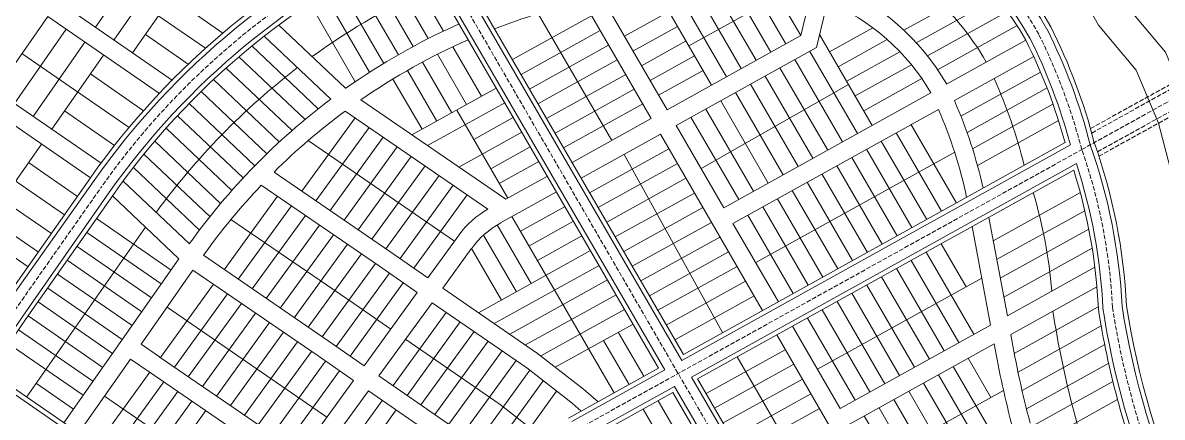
# Model space of a CAD drawing. Header units: metres. Extents: x 3557088 to 3598139, y 7314183 to 7334470.
# Drawn here: x 3575312 to 3576320, y 7325603 to 7325952 of the extents above; entities that cross this region are included whole.
import ezdxf

# ---------------------------------------------------------------- set-up
doc = ezdxf.new("R2010")
doc.units = ezdxf.units.M
doc.linetypes.add('JIS_02_4.0', pattern=[5.5, 4, -1.5])
doc.layers.add('Imagen', color=17, linetype='Continuous', lineweight=0)
doc.layers.add('Imagen_ZonaUrbanizable', color=17, linetype='Continuous', lineweight=0)
doc.layers.add('nuevo', color=7, linetype='Continuous', lineweight=15, true_color=0xf2f2f2)
picture_1 = doc.add_image_def('image1.jpg', size_in_pixel=(4800, 2360))
picture_2 = doc.add_image_def('image2.jpg', size_in_pixel=(4800, 2360))

msp = doc.modelspace()

# ---------------------------------------------------------------- linework, layer by layer
at = {"layer": 'nuevo', "linetype": 'JIS_02_4.0'}
for p, q in [((3575665.5, 7326031), (3576084.3, 7325309.7)), ((3576248.4, 7325839.7), (3576381.6, 7325913.5)), ((3575803.1, 7325592.9), (3576248.4, 7325839.7)), ((3575304.7, 7325697.5), (3575381.2, 7325806.3))]:
    msp.add_line(p, q, dxfattribs=at)
at = {"layer": 'nuevo'}
for p, q in [((3575421.9, 7326013.3), (3575376.1, 7325947.7)), ((3575438.3, 7326001.9), (3575392.5, 7325936.4)), ((3575454.8, 7325990.6), (3575409, 7325925)), ((3575956.1, 7325985.6), (3575986.6, 7325933)), ((3575871.9, 7325981.3), (3575921, 7325896.6)), ((3575888.3, 7325982.9), (3575934.1, 7325903.9)), ((3575905, 7325984), (3575947.3, 7325911.2)), ((3575921.9, 7325984.7), (3575960.4, 7325918.5)), ((3575974.4, 7325983.9), (3575999.8, 7325940.3)), ((3575488.8, 7325942.4), (3575443.4, 7325974.2)), ((3575827.8, 7325967.6), (3575881.7, 7325874.8)), ((3575767.6, 7325959.7), (3575832.7, 7325847.7)), ((3575811.5, 7325963.8), (3575867.7, 7325867.1)), ((3575953.4, 7325960.3), (3575973.5, 7325925.7)), ((3575350.4, 7325945.9), (3575304.6, 7325880.4)), ((3575538.4, 7325949.7), (3575597.4, 7325894)), ((3575458.2, 7325915), (3575420.4, 7325941.4)), ((3575525.5, 7325939.9), (3575584.4, 7325884.2)), ((3576016.5, 7325941.4), (3576063.1, 7325861)), ((3575366.9, 7325934.6), (3575321.1, 7325869)), ((3576007.8, 7325926.4), (3576050, 7325853.8)), ((3575383.3, 7325923.1), (3575337.5, 7325857.6)), ((3575994.7, 7325919.2), (3576036.9, 7325846.5)), ((3575418.7, 7325874), (3575371.8, 7325906.7)), ((3575981.5, 7325911.9), (3576023.7, 7325839.2)), ((3575955.3, 7325897.3), (3575997.5, 7325824.7)), ((3575968.4, 7325904.6), (3576010.6, 7325832)), ((3575656, 7325852.7), (3575730.6, 7325894)), ((3575942.2, 7325890.1), (3575984.4, 7325817.4)), ((3575610.9, 7325883.6), (3575739, 7325795.8)), ((3575669.9, 7325843.2), (3575738.1, 7325881)), ((3575915.9, 7325875.5), (3575958.1, 7325802.9)), ((3575929.1, 7325882.8), (3575971.2, 7325810.1)), ((3575393, 7325843.2), (3575348.9, 7325874)), ((3575558.8, 7325802.9), (3575605.9, 7325867.6)), ((3575597, 7325873.7), (3575681.7, 7325815.7)), ((3575710.7, 7325848.7), (3575745.7, 7325868.1)), ((3575902.8, 7325868.3), (3575945, 7325795.6)), ((3575571.2, 7325794.4), (3575618.3, 7325859.1)), ((3575697.5, 7325824.2), (3575753.2, 7325855.1)), ((3575889.7, 7325861), (3575931.9, 7325788.3)), ((3576084.3, 7325854.5), (3576124.4, 7325785.3)), ((3576097.2, 7325862), (3576137.4, 7325792.8)), ((3575583.6, 7325785.9), (3575630.6, 7325850.7)), ((3575875.7, 7325853.2), (3575966.1, 7325697.5)), ((3576071.1, 7325847.2), (3576111.3, 7325778)), ((3575596, 7325777.4), (3575643, 7325842.2)), ((3575725.7, 7325822.7), (3575760.7, 7325842.1)), ((3575930.8, 7325678), (3575843.6, 7325835.4)), ((3576058, 7325839.9), (3576098.2, 7325770.7)), ((3575608.4, 7325768.9), (3575655.4, 7325833.7)), ((3575620.7, 7325760.5), (3575667.8, 7325825.2)), ((3575733.3, 7325809.7), (3575768.3, 7325829.1)), ((3576031.8, 7325825.4), (3576072, 7325756.2)), ((3576044.9, 7325832.7), (3576085.1, 7325763.5)), ((3575294.4, 7325704.6), (3575371.8, 7325814.6)), ((3575633.1, 7325752), (3575680.2, 7325816.7)), ((3575681.7, 7325815.7), (3575723.3, 7325787)), ((3575739, 7325795.8), (3575775.8, 7325816.2)), ((3576018.6, 7325818.1), (3576058.8, 7325748.9)), ((3575297.3, 7325702.6), (3575375.1, 7325812.4)), ((3575645.5, 7325743.5), (3575692.5, 7325808.2)), ((3576005.5, 7325810.8), (3576045.7, 7325741.7)), ((3575312.1, 7325692.4), (3575388.1, 7325801.4)), ((3575315, 7325690.4), (3575391.4, 7325799.1)), ((3575490, 7325733.6), (3575537.1, 7325798.4)), ((3575657.8, 7325735), (3575704.9, 7325799.7)), ((3575734.5, 7325775), (3575783.8, 7325802.3)), ((3575979.3, 7325796.3), (3576019.5, 7325727.1)), ((3575992.4, 7325803.6), (3576032.6, 7325734.4)), ((3575502.4, 7325725.2), (3575549.4, 7325789.9)), ((3575752, 7325767.5), (3575791.4, 7325789.3)), ((3575966.2, 7325789), (3576006.3, 7325719.8)), ((3575514.8, 7325716.7), (3575561.8, 7325781.4)), ((3575759.5, 7325754.5), (3575798.9, 7325776.4)), ((3575939.9, 7325774.5), (3575980.1, 7325705.3)), ((3575953, 7325781.8), (3575993.2, 7325712.6)), ((3576182.6, 7325692.9), (3576166.1, 7325779.8)), ((3575315.3, 7325620.9), (3575420.5, 7325771)), ((3575527.2, 7325708.2), (3575574.2, 7325773)), ((3575539.5, 7325699.7), (3575586.6, 7325764.5)), ((3575670.2, 7325726.5), (3575697.7, 7325764.3)), ((3576151.4, 7325771.6), (3576167.8, 7325684.7)), ((3575551.9, 7325691.2), (3575599, 7325756)), ((3575767.1, 7325741.6), (3575806.4, 7325763.4)), ((3576123.9, 7325756.4), (3576146, 7325718.3)), ((3575564.3, 7325682.8), (3575611.3, 7325747.5)), ((3575683.4, 7325717.4), (3575708.5, 7325752)), ((3575715, 7325695.6), (3575814, 7325750.4)), ((3576110.8, 7325749.1), (3576152.9, 7325676.5)), ((3575348.2, 7325598.2), (3575449.9, 7325743.2)), ((3575576.7, 7325674.3), (3575623.7, 7325739)), ((3575728.8, 7325686.1), (3575821.5, 7325737.4)), ((3576084.5, 7325734.6), (3576126.7, 7325661.9)), ((3576097.6, 7325741.8), (3576139.8, 7325669.2)), ((3576182.6, 7325692.9), (3576259.9, 7325735.8)), ((3575416.5, 7325667.7), (3575462.4, 7325733.2)), ((3575589, 7325665.8), (3575636.1, 7325730.5)), ((3575742.6, 7325676.6), (3575829, 7325724.5)), ((3576014.7, 7325645.6), (3576160, 7325726.1)), ((3576071.4, 7325727.3), (3576113.6, 7325654.6)), ((3575167, 7325718.4), (3575432.9, 7325535.2)), ((3575433.6, 7325655.9), (3575480.6, 7325720.7)), ((3575601.4, 7325657.3), (3575648.4, 7325722)), ((3575613.8, 7325648.8), (3575660.8, 7325713.5)), ((3576058.3, 7325720), (3576100.5, 7325647.4)), ((3576185.7, 7325676.3), (3576261.8, 7325718.5)), ((3575446, 7325647.5), (3575493, 7325712.2)), ((3575458.3, 7325639), (3575505.4, 7325703.7)), ((3575626.9, 7325639.7), (3575674, 7325704.4)), ((3575756.4, 7325667.1), (3575836.6, 7325711.5)), ((3576032, 7325705.5), (3576074.2, 7325632.8)), ((3576045.1, 7325712.8), (3576087.3, 7325640.1)), ((3575470.7, 7325630.5), (3575517.8, 7325695.2)), ((3575639.3, 7325631.2), (3575686.3, 7325695.9)), ((3575770, 7325657.4), (3575844.1, 7325698.5)), ((3576018.9, 7325698.2), (3576061.1, 7325625.6)), ((3576188.7, 7325659.7), (3576263, 7325700.9)), ((3575300.8, 7325675.9), (3575312.1, 7325692.4)), ((3575303.7, 7325673.9), (3575315, 7325690.4)), ((3575483.1, 7325622), (3575530.1, 7325686.8)), ((3575651.7, 7325622.6), (3575698.7, 7325687.4)), ((3575782.8, 7325647.4), (3575851.6, 7325685.5)), ((3575992.6, 7325683.7), (3576034.8, 7325611)), ((3576005.8, 7325690.9), (3576048, 7325618.3)), ((3576034.8, 7325611), (3576167.8, 7325684.7)), ((3576192, 7325643.2), (3576265.6, 7325684)), ((3575495.5, 7325613.5), (3575542.5, 7325678.3)), ((3575664, 7325614.1), (3575711, 7325678.9)), ((3575978.7, 7325675.9), (3576069.1, 7325520.2)), ((3575507.9, 7325605.1), (3575554.9, 7325669.8)), ((3575676.4, 7325605.6), (3575723.4, 7325670.4)), ((3576042.9, 7325597.2), (3576170.9, 7325668.1)), ((3576195.6, 7325626.9), (3576268.7, 7325667.4)), ((3575361.3, 7325589.2), (3575407.3, 7325654.6)), ((3575520.2, 7325596.6), (3575567.3, 7325661.3)), ((3575532.6, 7325588.1), (3575579.6, 7325652.8)), ((3575573, 7325657.4), (3575604.4, 7325635.8)), ((3575688.7, 7325597.1), (3575735.7, 7325661.9)), ((3575701.1, 7325588.6), (3575748.1, 7325653.3)), ((3575943.7, 7325656.5), (3576034.1, 7325500.8)), ((3576147.9, 7325655.3), (3576167.9, 7325620.8)), ((3575377.1, 7325578.2), (3575424.2, 7325643)), ((3575545, 7325579.6), (3575592, 7325644.3)), ((3575713.3, 7325579.9), (3575760.3, 7325644.7)), ((3576134.7, 7325648.1), (3576174.8, 7325579.1)), ((3576199.5, 7325610.8), (3576272.2, 7325651.1)), ((3575389.5, 7325569.8), (3575436.6, 7325634.5)), ((3575557.3, 7325571.1), (3575604.4, 7325635.8)), ((3575725.1, 7325570.7), (3575772.2, 7325635.4)), ((3576108.5, 7325633.5), (3576148.7, 7325564.3)), ((3576121.6, 7325640.8), (3576161.8, 7325571.6)), ((3576203.7, 7325594.8), (3576275.9, 7325634.9)), ((3575401.9, 7325561.3), (3575448.9, 7325626)), ((3575570.5, 7325562), (3575617.5, 7325626.7)), ((3575737, 7325561.5), (3575784, 7325626.2)), ((3576063, 7325562.6), (3576179.2, 7325627)), ((3576095.4, 7325626.3), (3576135.5, 7325557.1)), ((3575414.3, 7325552.8), (3575461.3, 7325617.5)), ((3575582.9, 7325553.5), (3575629.9, 7325618.2)), ((3576082.2, 7325619), (3576122.4, 7325549.8)), ((3576208.2, 7325579), (3576280.1, 7325618.9)), ((3575426.7, 7325544.3), (3575473.7, 7325609.1)), ((3575595.2, 7325544.9), (3575642.2, 7325609.7)), ((3576056, 7325604.4), (3576096.2, 7325535.2)), ((3576069.1, 7325611.7), (3576109.3, 7325542.5))]:
    msp.add_line(p, q, dxfattribs=at)
for points in [[(3575674.7, 7326032.1), (3575894.6, 7325653.3), (3576238.3, 7325843.8)], [(3575680.4, 7326030.2), (3575896.1, 7325658.7), (3576233.6, 7325845.8)], [(3575794.6, 7325602.5), (3575874.2, 7325646.6), (3575657.3, 7326020.1)], [(3575797.3, 7325599.4), (3575879.7, 7325645.1), (3575659, 7326025.3)], [(3576220.7, 7326024.9), (3576263.2, 7325949.5), (3576296.5, 7325909.9), (3576316.3, 7325862.9), (3576331.6, 7325804.4), (3576362, 7325722.8), (3576397.7, 7325644.2), (3576426.6, 7325599.7), (3576439.4, 7325540.2), (3576445.1, 7325495.2), (3576452.3, 7325443.5), (3576493.8, 7325396.6), (3576548.2, 7325335.3), (3576558.2, 7325320.7), (3576551.3, 7325272.4), (3576537.5, 7325213.3), (3576530.9, 7325175.7)], [(3575670.5, 7325937.7), (3575630.3, 7326007)], [(3575684, 7325944.3), (3575643.7, 7326013.7)], [(3575366, 7326003.2), (3575473.5, 7325929.1)], [(3575657.2, 7325930.7), (3575617, 7326000)], [(3575644.1, 7325923.5), (3575603.9, 7325992.6)], [(3575618.5, 7325907.9), (3575578.3, 7325977.1)], [(3575631.2, 7325915.8), (3575591, 7325985)], [(3575881.7, 7325874.8), (3575999.8, 7325940.3), (3576008.4, 7325976)], [(3576091, 7325945.1), (3576163.5, 7325985.3)], [(3575343.1, 7325970.4), (3575444.2, 7325900.7)], [(3575605.9, 7325899.6), (3575565.7, 7325968.9)], [(3575889.7, 7325861), (3576013.7, 7325929.7), (3576023.5, 7325970.3)], [(3575900.9, 7325931.2), (3575966.5, 7325967.6)], [(3576102, 7325934), (3576173.4, 7325973.6)], [(3576287.9, 7325966.6), (3576322.4, 7325925.7), (3576344.8, 7325872.5), (3576360.2, 7325813.5), (3576389.7, 7325734.3), (3576424.1, 7325658.7), (3576454.8, 7325611.4), (3576469, 7325545.2), (3576474.9, 7325499.1), (3576480.8, 7325456.6), (3576516.3, 7325416.4), (3576571.9, 7325353.8), (3576600.2, 7325312.5), (3576613.4, 7325285.7), (3576626.5, 7325257)], [(3575288.1, 7325891.7), (3575334, 7325957.3)], [(3575334, 7325957.3), (3575432.9, 7325889.1)], [(3575744.9, 7325919.1), (3575814.9, 7325957.9)], [(3575844, 7325939.7), (3575883.4, 7325961.5)], [(3576111.9, 7325922.4), (3576182.6, 7325961.6)], [(3575851.5, 7325926.7), (3575890.9, 7325948.5)], [(3576025.4, 7325925.9), (3576063.7, 7325947.1)], [(3576120.9, 7325910.2), (3576191.1, 7325949.2)], [(3575752.5, 7325906.1), (3575822.5, 7325944.9)], [(3575859.1, 7325913.7), (3575898.4, 7325935.6)], [(3576033, 7325912.9), (3576076.2, 7325936.9)], [(3576128.9, 7325897.5), (3576199, 7325936.3)], [(3575514.6, 7325931.2), (3575573.2, 7325875.7)], [(3575717.5, 7325886.7), (3575692.1, 7325930.4)], [(3575760, 7325893.1), (3575830, 7325931.9)], [(3576040.5, 7325900), (3576087.6, 7325926.1)], [(3575311, 7325924.5), (3575405.9, 7325859.1)], [(3575503, 7325921.5), (3575561.5, 7325866.2)], [(3575691.2, 7325872.2), (3575665.3, 7325916.9)], [(3575704.3, 7325879.5), (3575678.6, 7325923.8)], [(3575767.5, 7325880.2), (3575837.5, 7325919)], [(3575866.6, 7325900.8), (3575906, 7325922.6)], [(3576135.7, 7325883), (3576205.9, 7325921.9)], [(3575491.7, 7325911.6), (3575550, 7325856.4)], [(3575678.1, 7325864.9), (3575652.1, 7325909.6)], [(3575775.1, 7325867.2), (3575845.1, 7325906)], [(3575874.1, 7325887.8), (3575913.5, 7325909.6)], [(3576048, 7325887), (3576097.8, 7325914.6)], [(3576141.5, 7325869.1), (3576212, 7325908.1)], [(3575480.6, 7325901.5), (3575538.8, 7325846.3)], [(3575665, 7325857.6), (3575639.2, 7325902)], [(3575912.5, 7325823.3), (3576042.1, 7325897.2)], [(3576055.6, 7325874), (3576106.9, 7325902.5)], [(3575288.1, 7325891.7), (3575381.1, 7325827.6)], [(3575469.7, 7325891.1), (3575527.8, 7325836)], [(3575782.6, 7325854.2), (3575852.6, 7325893)], [(3575931.9, 7325788.3), (3576115, 7325889.8)], [(3576146.9, 7325854.9), (3576217.7, 7325894.1)], [(3575279, 7325878.6), (3575371.8, 7325814.6)], [(3575459.1, 7325880.5), (3575517.2, 7325825.4)], [(3575740.8, 7325796.8), (3575695.6, 7325874.6)], [(3575790.1, 7325841.2), (3575860.1, 7325880)], [(3575939.9, 7325774.5), (3576121.6, 7325875.2)], [(3576151.8, 7325840.4), (3576222.9, 7325879.9)], [(3575448.8, 7325869.6), (3575506.8, 7325814.6)], [(3575797.7, 7325828.3), (3575867.7, 7325867.1)], [(3576156.1, 7325825.7), (3576227.8, 7325865.4)], [(3575438.6, 7325858.5), (3575496.7, 7325803.5)], [(3575256.3, 7325845.7), (3575348.8, 7325781.9)], [(3575282.6, 7325779), (3575328.4, 7325844.5)], [(3575428.8, 7325847.2), (3575486.9, 7325792.1)], [(3575564.3, 7325847.6), (3575659, 7325782.7), (3575693.7, 7325758.8)], [(3575805.7, 7325814.4), (3575875.7, 7325853.2)], [(3575419.1, 7325835.7), (3575477.4, 7325780.5)], [(3575813.2, 7325801.5), (3575883.2, 7325840.2)], [(3575960, 7325739.9), (3576136, 7325837.4)], [(3575316.9, 7325828.2), (3575360.3, 7325798.3)], [(3575820.8, 7325788.5), (3575890.8, 7325827.3)], [(3576087.7, 7325320.8), (3575903.2, 7325638.6), (3576243.6, 7325827.3)], [(3575409.8, 7325823.9), (3575468.2, 7325768.6)], [(3575534.1, 7325819.8), (3575636.4, 7325749.7), (3575670.2, 7325726.5)], [(3575828.3, 7325775.5), (3575898.3, 7325814.3)], [(3576090.5, 7325324), (3575908.7, 7325637.1), (3576241.3, 7325821.4)], [(3575233.1, 7325813), (3575325.8, 7325749.2)], [(3575400.6, 7325811.9), (3575459.2, 7325756.4)], [(3575522.8, 7325808.2), (3575627.3, 7325736.6), (3575660.8, 7325713.5)], [(3575224, 7325799.9), (3575316.6, 7325736.1)], [(3575294, 7325795.4), (3575337.3, 7325765.5)], [(3575391.2, 7325798.8), (3575450, 7325743.1)], [(3575835.8, 7325762.5), (3575905.8, 7325801.3)], [(3576170, 7325759.1), (3576247.2, 7325801.9)], [(3575843.4, 7325749.6), (3575913.4, 7325788.4)], [(3576173.1, 7325742.5), (3576251, 7325785.7)], [(3575377.1, 7325778.7), (3575443, 7325733.3)], [(3575496, 7325778), (3575604.7, 7325703.6), (3575637.3, 7325681.1)], [(3575834.9, 7325624.8), (3575744.5, 7325780.5)], [(3575850.9, 7325736.6), (3575920.9, 7325775.4)], [(3575368.5, 7325766.4), (3575434.3, 7325721)], [(3575748.4, 7325714.1), (3575719.3, 7325764.1)], [(3575761.5, 7325721.3), (3575731.4, 7325773.2)], [(3576176.3, 7325726), (3576254.6, 7325769.4)], [(3575359.9, 7325754.2), (3575425.7, 7325708.7)], [(3575858.4, 7325723.6), (3575928.4, 7325762.4)], [(3575471.6, 7325746.3), (3575582, 7325670.6), (3575613.8, 7325648.8)], [(3575735.2, 7325706.8), (3575708.8, 7325752.3)], [(3575866, 7325710.6), (3575936, 7325749.4)], [(3576179.4, 7325709.4), (3576257.5, 7325752.7)], [(3575351.3, 7325741.9), (3575417.1, 7325696.5)], [(3575873.5, 7325697.7), (3575943.5, 7325736.5)], [(3575342.6, 7325729.6), (3575408.5, 7325684.2)], [(3575462.4, 7325733.2), (3575573, 7325657.4)], [(3575881, 7325684.7), (3575951, 7325723.5)], [(3575435.1, 7325538.5), (3575169.3, 7325721.7)], [(3575334, 7325717.3), (3575399.9, 7325671.9)], [(3575683.4, 7325717.4), (3575767.1, 7325659.7), (3575807.7, 7325628.1), (3575820.8, 7325617)], [(3575325.4, 7325705.1), (3575391.3, 7325659.6)], [(3575674, 7325704.4), (3575757.6, 7325646.8), (3575797.6, 7325615.6), (3575805.8, 7325608.7)], [(3575888.6, 7325671.7), (3575958.6, 7325710.5)], [(3575439.5, 7325700.6), (3575439.5, 7325700.6), (3575580.8, 7325603.4)], [(3575316.8, 7325692.8), (3575382.6, 7325647.3)], [(3575308.2, 7325680.5), (3575374, 7325635.1)], [(3575861, 7325639.6), (3575838.4, 7325678.5)], [(3575300, 7325667.9), (3575365.4, 7325622.8)], [(3575416.5, 7325667.7), (3575432.8, 7325656.5)], [(3575650.5, 7325672), (3575734, 7325614.5), (3575772.4, 7325584.6)], [(3575848, 7325632.1), (3575825.4, 7325671)], [(3575916.2, 7325624.1), (3575986.2, 7325662.9)], [(3575407.3, 7325654.6), (3575423.7, 7325643.3)], [(3575432.6, 7325656.6), (3575527.7, 7325591.5), (3575557.3, 7325571.1)], [(3575423.6, 7325643.4), (3575518.6, 7325578.3), (3575547.9, 7325558.1)], [(3575923.7, 7325611.2), (3575993.7, 7325650)], [(3575323.9, 7325633.2), (3575356.8, 7325610.5)], [(3575626.9, 7325639.7), (3575710.3, 7325582.2), (3575747.2, 7325553.5), (3575748.8, 7325552.2)], [(3575931.3, 7325598.2), (3576001.3, 7325637)], [(3575617.5, 7325626.7), (3575700.8, 7325569.3), (3575737.1, 7325541.1), (3575739.3, 7325539.2)], [(3576073, 7325312.2), (3575888.3, 7325630.4), (3575808.8, 7325586.4)], [(3576068.9, 7325311.4), (3575886.8, 7325625), (3575811.6, 7325583.3)], [(3575938.8, 7325585.2), (3576008.8, 7325624)], [(3575384.3, 7325621.9), (3575401.2, 7325610.2)], [(3575915.9, 7325545.1), (3575873.7, 7325617.7)], [(3575401.2, 7325610.2), (3575496, 7325545.3), (3575524.4, 7325525.7)], [(3575902.7, 7325537.8), (3575860.5, 7325610.5)], [(3575946.3, 7325572.2), (3576016.3, 7325611)]]:
    msp.add_lwpolyline(points, dxfattribs=at)
at = {"layer": 'nuevo', "linetype": 'JIS_02_4.0'}
for points in [[(3576256.1, 7325858.2), (3576375.9, 7325924.6)], [(3576257.2, 7325854.3), (3576377.7, 7325921.1)], [(3576262.3, 7325837.7), (3576385.5, 7325905.9)], [(3576263.5, 7325833.8), (3576387.3, 7325902.4)]]:
    msp.add_lwpolyline(points, dxfattribs=at)
at = {"layer": 'nuevo'}
for centre, radius, start, end in [((3575947.3, 7325791.4), 315.4, 29.7984, 95.1183), ((3575947.3, 7325791.4), 311.4, 29.7663, 95.1183), ((3575947.3, 7325791.4), 294.4, 29.9101, 95.1183), ((3575947.3, 7325791.4), 290.4, 29.933, 95.1183), ((3575929.6, 7325421.5), 682.5, 114.1843, 144.8246), ((3575929.6, 7325421.5), 678.5, 113.9043, 144.8209), ((3575934.8, 7325415.8), 669, 114.3502, 144.8014), ((3575934.8, 7325415.8), 665, 114.6626, 144.7998), ((3575947.3, 7325791.4), 250.4, 30.0829, 69.0782), ((3575934.8, 7325415.8), 625, 114.3107, 125.9442), ((3575947.4, 7325791.7), 210.1, 30.2349, 67.6645), ((3575934.8, 7325415.8), 569, 102.8791, 111.1943), ((3575947.4, 7325791.6), 194.2, 30.3804, 66.96), ((3575934.8, 7325415.8), 585, 113.9104, 125.2035), ((3575757.6, 7325715.4), 514.6, 14.451, 26.6239), ((3575758.2, 7325715.9), 517.8, 14.5249, 26.646), ((3575934.8, 7325415.8), 569, 113.7345, 124.7035), ((3575758.2, 7325715.9), 492.8, 15.2745, 26.5653), ((3575758.2, 7325715.9), 496.8, 14.912, 26.5789), ((3575934.8, 7325415.8), 625, 127.4334, 143.887), ((3575758.2, 7325715.9), 452.8, 14.0354, 24.3219), ((3575652.3, 7325952.2), 80, 226.6389, 226.858), ((3575934.8, 7325415.8), 585, 126.7979, 144.3924), ((3575758.2, 7325715.9), 396.8, 11.8635, 23.6606), ((3575758.2, 7325715.9), 412.8, 12.5467, 23.8679), ((3575934.8, 7325415.8), 569, 126.4183, 134.7649), ((3575782.8, 7325676.6), 505.8, 2.8369, 19.5455), ((3575782.8, 7325676.6), 501.8, 2.8124, 19.4695), ((3575782.8, 7325676.6), 484.8, 2.7057, 18.1109), ((3575782.8, 7325676.6), 480.8, 2.6799, 17.5333), ((3575950.6, 7325402), 589.9, 136.4868, 144.2949), ((3575782.8, 7325676.6), 440.8, 4.9595, 16.4771), ((3575762.4, 7325717.3), 80, 119.2901, 144.0072), ((3575773.3, 7325705), 80, 118.9951, 144.0072), ((3577021.6, 7325817.8), 807.8, 188.6037, 195.0172), ((3577021.6, 7325817.8), 767.8, 188.8953, 195.0172), ((3577021.6, 7325817.8), 763.8, 188.9115, 208.5858), ((3577021.6, 7325817.8), 746.8, 188.9812, 218.6992), ((3577021.6, 7325817.8), 742.8, 188.9978, 218.7143), ((3577021.6, 7325817.8), 847.8, 189.6054, 195.0172), ((3577021.6, 7325817.8), 863.8, 189.9785, 195.0172), ((3577021.6, 7325817.8), 767.8, 195.0172, 201.1004), ((3577021.6, 7325817.8), 807.8, 195.0172, 201.4937)]:
    msp.add_arc(centre, radius, start, end, dxfattribs=at)
at = {"layer": 'nuevo', "linetype": 'JIS_02_4.0'}
for centre, radius, start, end in [((3575934.8, 7325415.9), 677.4, 91.2203, 144.8046), ((3575947.3, 7325791.4), 302.9, 29.6973, 95.1183), ((3575756.3, 7325714.3), 507.7, 14.2914, 26.5775), ((3575782.8, 7325676.6), 493.3, 2.7596, 19.3038), ((3577021.6, 7325817.8), 755.3, 188.9462, 218.621)]:
    msp.add_arc(centre, radius, start, end, dxfattribs=at)

# ---------------------------------------------------------------- pictures from other files: only their frames are drawn
at = {"layer": 'Imagen'}
image = msp.add_image(picture_1, insert=(3557088.1, 7314320.1), size_in_units=(40983.9, 20150.4), rotation=-0.19111, dxfattribs=dict(at, fade=20))
image.dxf.flags = 7
at = {"layer": 'Imagen_ZonaUrbanizable'}
image = msp.add_image(picture_2, insert=(3572700.5, 7325068), size_in_units=(7743.8, 3807.4), rotation=-32.65284, dxfattribs=at)
image.dxf.flags = 7

doc.saveas('drawing.dxf')
